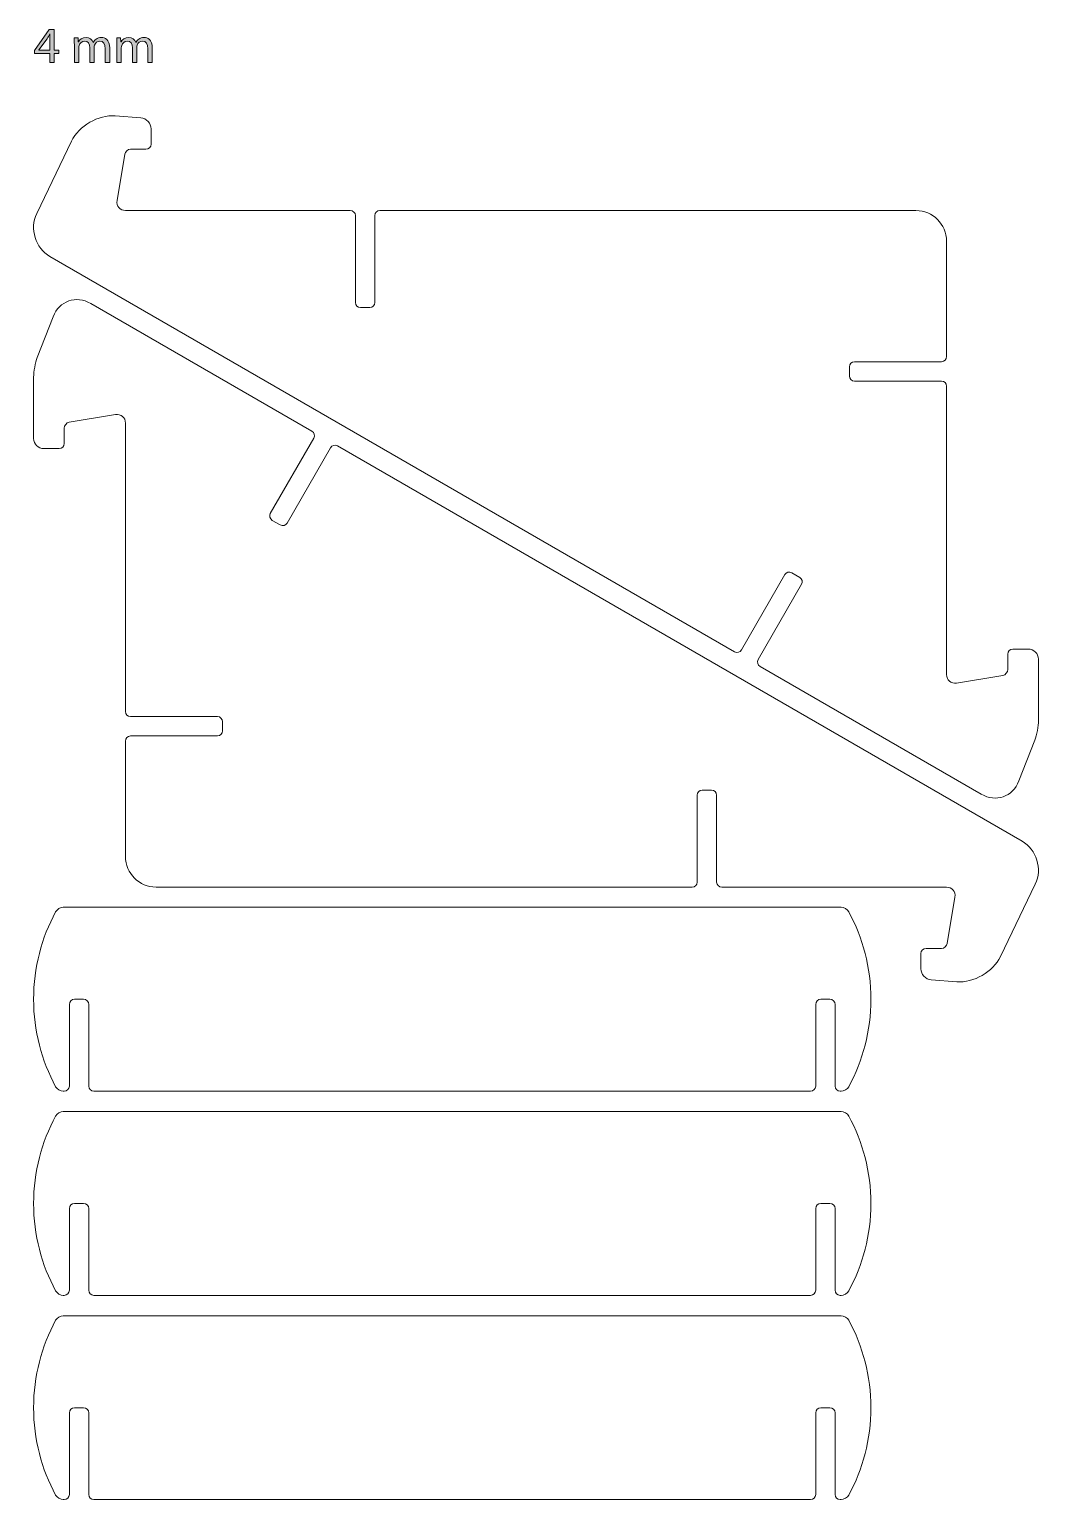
# Model space of a CAD drawing. Header units: inches. Extents: x 11 to 870, y -309 to 19.
# Drawn here: x 231.2 to 429.7, y -294.8 to -6.8 of the extents above; entities that cross this region are included whole.
import ezdxf

# ---------------------------------------------------------------- set-up
doc = ezdxf.new("R2010")
doc.units = ezdxf.units.IN
doc.header["$MEASUREMENT"] = 0
doc.layers.add('description', color=7, linetype='Continuous')
doc.layers.add('Layer 1', color=7, linetype='Continuous')

# ---------------------------------------------------------------- blocks, each defined once
blk = doc.blocks.new('block 6')
at = {"layer": 'description'}
h = blk.add_hatch(color=7, dxfattribs=at)
h.dxf.hatch_style = 2
h.paths.add_polyline_path([(235.19, -13.35), (235.19, -11.57), (232.17, -11.57), (232.17, -11), (235.07, -6.85), (236.02, -6.85), (236.02, -10.89), (236.93, -10.89), (236.93, -11.57), (236.02, -11.57), (236.02, -13.35)])
edge = h.paths.add_edge_path()
edge.add_spline(control_points=[(235.19, -10.89), (235.19, -10.89), (235.19, -8.72), (235.19, -8.72), (235.19, -8.38), (235.2, -8.04), (235.22, -7.7), (235.22, -7.7), (235.19, -7.7), (235.19, -7.7), (234.99, -8.08), (234.83, -8.36), (234.65, -8.66), (234.65, -8.66), (233.06, -10.87), (233.06, -10.87), (233.06, -10.87), (233.06, -10.89), (233.06, -10.89), (233.06, -10.89), (235.19, -10.89), (235.19, -10.89)], knot_values=[0, 0, 0, 0, 1, 1, 1, 2, 2, 2, 3, 3, 3, 4, 4, 4, 5, 5, 5, 6, 6, 6, 7, 7, 7, 7], degree=3, periodic=1)
h = blk.add_hatch(color=7, dxfattribs=at)
h.dxf.hatch_style = 2
edge = h.paths.add_edge_path()
edge.add_spline(control_points=[(240, -9.82), (240, -9.31), (239.98, -8.91), (239.96, -8.51), (239.96, -8.51), (240.73, -8.51), (240.73, -8.51), (240.73, -8.51), (240.77, -9.3), (240.77, -9.3), (240.77, -9.3), (240.8, -9.3), (240.8, -9.3), (241.07, -8.84), (241.52, -8.41), (242.33, -8.41), (242.98, -8.41), (243.48, -8.81), (243.69, -9.38), (243.69, -9.38), (243.71, -9.38), (243.71, -9.38), (243.86, -9.1), (244.06, -8.9), (244.26, -8.75), (244.55, -8.53), (244.86, -8.41), (245.32, -8.41), (245.97, -8.41), (246.92, -8.83), (246.92, -10.51), (246.92, -10.51), (246.92, -13.35), (246.92, -13.35), (246.92, -13.35), (246.06, -13.35), (246.06, -13.35), (246.06, -13.35), (246.06, -10.62), (246.06, -10.62), (246.06, -9.68), (245.71, -9.13), (245.01, -9.13), (244.5, -9.13), (244.12, -9.5), (243.96, -9.92), (243.92, -10.05), (243.89, -10.2), (243.89, -10.36), (243.89, -10.36), (243.89, -13.35), (243.89, -13.35), (243.89, -13.35), (243.03, -13.35), (243.03, -13.35), (243.03, -13.35), (243.03, -10.45), (243.03, -10.45), (243.03, -9.68), (242.69, -9.13), (242.02, -9.13), (241.48, -9.13), (241.07, -9.57), (240.93, -10.01), (240.88, -10.13), (240.86, -10.29), (240.86, -10.44), (240.86, -10.44), (240.86, -13.35), (240.86, -13.35), (240.86, -13.35), (240, -13.35), (240, -13.35), (240, -13.35), (240, -9.82), (240, -9.82)], knot_values=[0, 0, 0, 0, 1, 1, 1, 2, 2, 2, 3, 3, 3, 4, 4, 4, 5, 5, 5, 6, 6, 6, 7, 7, 7, 8, 8, 8, 9, 9, 9, 10, 10, 10, 11, 11, 11, 12, 12, 12, 13, 13, 13, 14, 14, 14, 15, 15, 15, 16, 16, 16, 17, 17, 17, 18, 18, 18, 19, 19, 19, 20, 20, 20, 21, 21, 21, 22, 22, 22, 23, 23, 23, 24, 24, 24, 25, 25, 25, 25], degree=3, periodic=1)
h = blk.add_hatch(color=7, dxfattribs=at)
h.dxf.hatch_style = 2
edge = h.paths.add_edge_path()
edge.add_spline(control_points=[(248.34, -9.82), (248.34, -9.31), (248.32, -8.91), (248.3, -8.51), (248.3, -8.51), (249.07, -8.51), (249.07, -8.51), (249.07, -8.51), (249.11, -9.3), (249.11, -9.3), (249.11, -9.3), (249.14, -9.3), (249.14, -9.3), (249.41, -8.84), (249.86, -8.41), (250.67, -8.41), (251.32, -8.41), (251.82, -8.81), (252.03, -9.38), (252.03, -9.38), (252.05, -9.38), (252.05, -9.38), (252.2, -9.1), (252.4, -8.9), (252.6, -8.75), (252.89, -8.53), (253.2, -8.41), (253.66, -8.41), (254.31, -8.41), (255.26, -8.83), (255.26, -10.51), (255.26, -10.51), (255.26, -13.35), (255.26, -13.35), (255.26, -13.35), (254.4, -13.35), (254.4, -13.35), (254.4, -13.35), (254.4, -10.62), (254.4, -10.62), (254.4, -9.68), (254.05, -9.13), (253.35, -9.13), (252.84, -9.13), (252.46, -9.5), (252.3, -9.92), (252.26, -10.05), (252.23, -10.2), (252.23, -10.36), (252.23, -10.36), (252.23, -13.35), (252.23, -13.35), (252.23, -13.35), (251.37, -13.35), (251.37, -13.35), (251.37, -13.35), (251.37, -10.45), (251.37, -10.45), (251.37, -9.68), (251.03, -9.13), (250.36, -9.13), (249.82, -9.13), (249.41, -9.57), (249.27, -10.01), (249.22, -10.13), (249.2, -10.29), (249.2, -10.44), (249.2, -10.44), (249.2, -13.35), (249.2, -13.35), (249.2, -13.35), (248.34, -13.35), (248.34, -13.35), (248.34, -13.35), (248.34, -9.82), (248.34, -9.82)], knot_values=[0, 0, 0, 0, 1, 1, 1, 2, 2, 2, 3, 3, 3, 4, 4, 4, 5, 5, 5, 6, 6, 6, 7, 7, 7, 8, 8, 8, 9, 9, 9, 10, 10, 10, 11, 11, 11, 12, 12, 12, 13, 13, 13, 14, 14, 14, 15, 15, 15, 16, 16, 16, 17, 17, 17, 18, 18, 18, 19, 19, 19, 20, 20, 20, 21, 21, 21, 22, 22, 22, 23, 23, 23, 24, 24, 24, 25, 25, 25, 25], degree=3, periodic=1)
at = {"layer": 'description', "lineweight": 0}
blk.add_lwpolyline([(235.19, -13.35), (235.19, -11.57), (232.17, -11.57), (232.17, -11), (235.07, -6.85), (236.02, -6.85), (236.02, -10.89), (236.93, -10.89), (236.93, -11.57), (236.02, -11.57), (236.02, -13.35), (235.19, -13.35)], dxfattribs=at)
for points, knots in [([(235.19, -10.89), (235.19, -10.89), (235.19, -8.72), (235.19, -8.72), (235.19, -8.38), (235.2, -8.04), (235.22, -7.7), (235.22, -7.7), (235.19, -7.7), (235.19, -7.7), (234.99, -8.08), (234.83, -8.36), (234.65, -8.66), (234.65, -8.66), (233.06, -10.87), (233.06, -10.87), (233.06, -10.87), (233.06, -10.89), (233.06, -10.89), (233.06, -10.89), (235.19, -10.89), (235.19, -10.89)], [0, 0, 0, 0, 1, 1, 1, 2, 2, 2, 3, 3, 3, 4, 4, 4, 5, 5, 5, 6, 6, 6, 7, 7, 7, 7]), ([(240, -9.82), (240, -9.31), (239.98, -8.91), (239.96, -8.51), (239.96, -8.51), (240.73, -8.51), (240.73, -8.51), (240.73, -8.51), (240.77, -9.3), (240.77, -9.3), (240.77, -9.3), (240.8, -9.3), (240.8, -9.3), (241.07, -8.84), (241.52, -8.41), (242.33, -8.41), (242.98, -8.41), (243.48, -8.81), (243.69, -9.38), (243.69, -9.38), (243.71, -9.38), (243.71, -9.38), (243.86, -9.1), (244.06, -8.9), (244.26, -8.75), (244.55, -8.53), (244.86, -8.41), (245.32, -8.41), (245.97, -8.41), (246.92, -8.83), (246.92, -10.51), (246.92, -10.51), (246.92, -13.35), (246.92, -13.35), (246.92, -13.35), (246.06, -13.35), (246.06, -13.35), (246.06, -13.35), (246.06, -10.62), (246.06, -10.62), (246.06, -9.68), (245.71, -9.13), (245.01, -9.13), (244.5, -9.13), (244.12, -9.5), (243.96, -9.92), (243.92, -10.05), (243.89, -10.2), (243.89, -10.36), (243.89, -10.36), (243.89, -13.35), (243.89, -13.35), (243.89, -13.35), (243.03, -13.35), (243.03, -13.35), (243.03, -13.35), (243.03, -10.45), (243.03, -10.45), (243.03, -9.68), (242.69, -9.13), (242.02, -9.13), (241.48, -9.13), (241.07, -9.57), (240.93, -10.01), (240.88, -10.13), (240.86, -10.29), (240.86, -10.44), (240.86, -10.44), (240.86, -13.35), (240.86, -13.35), (240.86, -13.35), (240, -13.35), (240, -13.35), (240, -13.35), (240, -9.82), (240, -9.82)], [0, 0, 0, 0, 1, 1, 1, 2, 2, 2, 3, 3, 3, 4, 4, 4, 5, 5, 5, 6, 6, 6, 7, 7, 7, 8, 8, 8, 9, 9, 9, 10, 10, 10, 11, 11, 11, 12, 12, 12, 13, 13, 13, 14, 14, 14, 15, 15, 15, 16, 16, 16, 17, 17, 17, 18, 18, 18, 19, 19, 19, 20, 20, 20, 21, 21, 21, 22, 22, 22, 23, 23, 23, 24, 24, 24, 25, 25, 25, 25]), ([(248.34, -9.82), (248.34, -9.31), (248.32, -8.91), (248.3, -8.51), (248.3, -8.51), (249.07, -8.51), (249.07, -8.51), (249.07, -8.51), (249.11, -9.3), (249.11, -9.3), (249.11, -9.3), (249.14, -9.3), (249.14, -9.3), (249.41, -8.84), (249.86, -8.41), (250.67, -8.41), (251.32, -8.41), (251.82, -8.81), (252.03, -9.38), (252.03, -9.38), (252.05, -9.38), (252.05, -9.38), (252.2, -9.1), (252.4, -8.9), (252.6, -8.75), (252.89, -8.53), (253.2, -8.41), (253.66, -8.41), (254.31, -8.41), (255.26, -8.83), (255.26, -10.51), (255.26, -10.51), (255.26, -13.35), (255.26, -13.35), (255.26, -13.35), (254.4, -13.35), (254.4, -13.35), (254.4, -13.35), (254.4, -10.62), (254.4, -10.62), (254.4, -9.68), (254.05, -9.13), (253.35, -9.13), (252.84, -9.13), (252.46, -9.5), (252.3, -9.92), (252.26, -10.05), (252.23, -10.2), (252.23, -10.36), (252.23, -10.36), (252.23, -13.35), (252.23, -13.35), (252.23, -13.35), (251.37, -13.35), (251.37, -13.35), (251.37, -13.35), (251.37, -10.45), (251.37, -10.45), (251.37, -9.68), (251.03, -9.13), (250.36, -9.13), (249.82, -9.13), (249.41, -9.57), (249.27, -10.01), (249.22, -10.13), (249.2, -10.29), (249.2, -10.44), (249.2, -10.44), (249.2, -13.35), (249.2, -13.35), (249.2, -13.35), (248.34, -13.35), (248.34, -13.35), (248.34, -13.35), (248.34, -9.82), (248.34, -9.82)], [0, 0, 0, 0, 1, 1, 1, 2, 2, 2, 3, 3, 3, 4, 4, 4, 5, 5, 5, 6, 6, 6, 7, 7, 7, 8, 8, 8, 9, 9, 9, 10, 10, 10, 11, 11, 11, 12, 12, 12, 13, 13, 13, 14, 14, 14, 15, 15, 15, 16, 16, 16, 17, 17, 17, 18, 18, 18, 19, 19, 19, 20, 20, 20, 21, 21, 21, 22, 22, 22, 23, 23, 23, 24, 24, 24, 25, 25, 25, 25])]:
    blk.add_open_spline(points, degree=3, knots=knots, dxfattribs=at)
blk = doc.blocks.new('block 2')
at = {"layer": 'description'}
blk.add_blockref('block 6', (0, 0), dxfattribs=at)

msp = doc.modelspace()

# ---------------------------------------------------------------- linework, layer by layer
at = {"layer": 'Layer 1', "color": 1, "lineweight": 9}
for points, knots in [([(423.85, -128.21), (423.29, -128.21), (422.85, -128.66), (422.85, -129.21), (422.85, -129.21), (422.85, -132.21), (422.85, -132.21), (422.85, -132.76), (422.4, -133.28), (421.86, -133.37), (421.86, -133.37), (412.82, -134.88), (412.82, -134.88), (411.73, -135.06), (410.85, -134.31), (410.85, -133.21), (410.85, -133.21), (410.84, -76.73), (410.84, -76.73), (410.84, -76.18), (410.4, -75.73), (409.84, -75.73), (409.84, -75.73), (392.84, -75.73), (392.84, -75.73), (392.29, -75.73), (391.84, -75.28), (391.84, -74.73), (391.84, -74.73), (391.84, -72.93), (391.84, -72.93), (391.84, -72.38), (392.29, -71.93), (392.84, -71.93), (392.84, -71.93), (409.84, -71.93), (409.84, -71.93), (410.4, -71.93), (410.84, -71.48), (410.84, -70.93), (410.84, -70.93), (410.84, -48.32), (410.84, -48.32), (410.84, -45.01), (408.16, -42.32), (404.84, -42.32), (404.84, -42.32), (299.86, -42.32), (299.86, -42.32), (299.3, -42.32), (298.86, -42.77), (298.86, -43.32), (298.86, -43.32), (298.86, -60.32), (298.86, -60.32), (298.86, -60.88), (298.41, -61.32), (297.86, -61.32), (297.86, -61.32), (296.06, -61.32), (296.06, -61.32), (295.5, -61.32), (295.06, -60.88), (295.06, -60.32), (295.06, -60.32), (295.06, -43.32), (295.06, -43.32), (295.06, -42.77), (294.61, -42.32), (294.06, -42.32), (294.06, -42.32), (250.03, -42.32), (250.03, -42.32), (248.93, -42.32), (248.18, -41.44), (248.36, -40.35), (248.36, -40.35), (249.87, -31.31), (249.87, -31.31), (249.96, -30.77), (250.48, -30.32), (251.03, -30.32), (251.03, -30.32), (254.03, -30.32), (254.03, -30.32), (254.59, -30.32), (255.03, -29.88), (255.03, -29.32), (255.03, -29.32), (255.03, -26.32), (255.03, -26.32), (255.03, -25.22), (254.14, -24.26), (253.04, -24.17), (253.04, -24.17), (248.02, -23.79), (248.02, -23.79), (244.71, -23.53), (240.87, -25.75), (239.44, -28.73), (239.44, -28.73), (232.63, -42.91), (232.63, -42.91), (231.2, -45.9), (232.36, -49.66), (235.23, -51.32), (235.23, -51.32), (369.31, -128.73), (369.31, -128.73), (369.79, -129.01), (370.4, -128.84), (370.67, -128.37), (370.67, -128.37), (379.18, -113.63), (379.18, -113.63), (379.46, -113.16), (380.07, -112.99), (380.55, -113.27), (380.55, -113.27), (382.1, -114.17), (382.1, -114.17), (382.58, -114.44), (382.75, -115.05), (382.47, -115.53), (382.47, -115.53), (373.96, -130.27), (373.96, -130.27), (373.69, -130.74), (373.85, -131.36), (374.33, -131.63), (374.33, -131.63), (417.65, -156.64), (417.65, -156.64), (420.52, -158.3), (423.82, -157.14), (425.02, -154.05), (425.02, -154.05), (428.12, -146.07), (428.12, -146.07), (428.52, -145.04), (428.85, -143.31), (428.85, -142.21), (428.85, -142.21), (428.85, -130.21), (428.85, -130.21), (428.85, -129.1), (427.95, -128.21), (426.85, -128.21), (426.85, -128.21), (423.85, -128.21), (423.85, -128.21)], [0, 0, 0, 0, 1, 1, 1, 2, 2, 2, 3, 3, 3, 4, 4, 4, 5, 5, 5, 6, 6, 6, 7, 7, 7, 8, 8, 8, 9, 9, 9, 10, 10, 10, 11, 11, 11, 12, 12, 12, 13, 13, 13, 14, 14, 14, 15, 15, 15, 16, 16, 16, 17, 17, 17, 18, 18, 18, 19, 19, 19, 20, 20, 20, 21, 21, 21, 22, 22, 22, 23, 23, 23, 24, 24, 24, 25, 25, 25, 26, 26, 26, 27, 27, 27, 28, 28, 28, 29, 29, 29, 30, 30, 30, 31, 31, 31, 32, 32, 32, 33, 33, 33, 34, 34, 34, 35, 35, 35, 36, 36, 36, 37, 37, 37, 38, 38, 38, 39, 39, 39, 40, 40, 40, 41, 41, 41, 42, 42, 42, 43, 43, 43, 44, 44, 44, 45, 45, 45, 46, 46, 46, 47, 47, 47, 48, 48, 48, 49, 49, 49, 50, 50, 50, 50]), ([(237.02, -88.96), (237.57, -88.96), (238.02, -88.51), (238.02, -87.96), (238.02, -87.96), (238.02, -84.96), (238.02, -84.96), (238.02, -84.4), (238.46, -83.88), (239, -83.79), (239, -83.79), (248.04, -82.28), (248.04, -82.28), (249.13, -82.1), (250.02, -82.85), (250.02, -83.95), (250.02, -83.95), (250.02, -140.43), (250.02, -140.43), (250.02, -140.99), (250.47, -141.43), (251.02, -141.43), (251.02, -141.43), (268.02, -141.43), (268.02, -141.43), (268.57, -141.43), (269.02, -141.88), (269.02, -142.43), (269.02, -142.43), (269.02, -144.23), (269.02, -144.23), (269.02, -144.79), (268.57, -145.23), (268.02, -145.23), (268.02, -145.23), (251.02, -145.23), (251.02, -145.23), (250.47, -145.23), (250.02, -145.68), (250.02, -146.23), (250.02, -146.23), (250.02, -168.84), (250.02, -168.84), (250.02, -172.15), (252.71, -174.84), (256.02, -174.84), (256.02, -174.84), (361.01, -174.84), (361.01, -174.84), (361.56, -174.84), (362.01, -174.39), (362.01, -173.84), (362.01, -173.84), (362.01, -156.84), (362.01, -156.84), (362.01, -156.29), (362.45, -155.84), (363.01, -155.84), (363.01, -155.84), (364.81, -155.84), (364.81, -155.84), (365.36, -155.84), (365.81, -156.29), (365.81, -156.84), (365.81, -156.84), (365.81, -173.84), (365.81, -173.84), (365.81, -174.39), (366.25, -174.84), (366.81, -174.84), (366.81, -174.84), (410.83, -174.84), (410.83, -174.84), (411.93, -174.84), (412.68, -175.72), (412.5, -176.81), (412.5, -176.81), (410.99, -185.85), (410.99, -185.85), (410.9, -186.4), (410.38, -186.84), (409.83, -186.84), (409.83, -186.84), (406.83, -186.84), (406.83, -186.84), (406.27, -186.84), (405.83, -187.29), (405.83, -187.84), (405.83, -187.84), (405.83, -190.84), (405.83, -190.84), (405.83, -191.94), (406.72, -192.91), (407.82, -192.99), (407.82, -192.99), (412.84, -193.38), (412.84, -193.38), (416.15, -193.63), (419.99, -191.42), (421.42, -188.43), (421.42, -188.43), (428.23, -174.25), (428.23, -174.25), (429.67, -171.26), (428.5, -167.5), (425.63, -165.84), (425.63, -165.84), (291.55, -88.43), (291.55, -88.43), (291.08, -88.16), (290.46, -88.32), (290.19, -88.8), (290.19, -88.8), (281.68, -103.53), (281.68, -103.53), (281.41, -104.01), (280.79, -104.17), (280.32, -103.9), (280.32, -103.9), (278.76, -103), (278.76, -103), (278.28, -102.72), (278.12, -102.11), (278.39, -101.63), (278.39, -101.63), (286.9, -86.9), (286.9, -86.9), (287.17, -86.42), (287.01, -85.81), (286.53, -85.53), (286.53, -85.53), (243.21, -60.52), (243.21, -60.52), (240.34, -58.86), (237.04, -60.03), (235.84, -63.11), (235.84, -63.11), (232.74, -71.09), (232.74, -71.09), (232.34, -72.12), (232.02, -73.85), (232.02, -74.96), (232.02, -74.96), (232.02, -86.96), (232.02, -86.96), (232.02, -88.06), (232.91, -88.96), (234.02, -88.96), (234.02, -88.96), (237.02, -88.96), (237.02, -88.96)], [0, 0, 0, 0, 1, 1, 1, 2, 2, 2, 3, 3, 3, 4, 4, 4, 5, 5, 5, 6, 6, 6, 7, 7, 7, 8, 8, 8, 9, 9, 9, 10, 10, 10, 11, 11, 11, 12, 12, 12, 13, 13, 13, 14, 14, 14, 15, 15, 15, 16, 16, 16, 17, 17, 17, 18, 18, 18, 19, 19, 19, 20, 20, 20, 21, 21, 21, 22, 22, 22, 23, 23, 23, 24, 24, 24, 25, 25, 25, 26, 26, 26, 27, 27, 27, 28, 28, 28, 29, 29, 29, 30, 30, 30, 31, 31, 31, 32, 32, 32, 33, 33, 33, 34, 34, 34, 35, 35, 35, 36, 36, 36, 37, 37, 37, 38, 38, 38, 39, 39, 39, 40, 40, 40, 41, 41, 41, 42, 42, 42, 43, 43, 43, 44, 44, 44, 45, 45, 45, 46, 46, 46, 47, 47, 47, 48, 48, 48, 49, 49, 49, 50, 50, 50, 50]), ([(236.34, -179.67), (233.58, -184.76), (232.02, -190.6), (232.02, -196.8), (232.02, -203), (233.58, -208.83), (236.34, -213.92), (236.61, -214.41), (237.28, -214.8), (237.83, -214.8), (237.89, -214.8), (237.96, -214.8), (238.02, -214.8), (238.57, -214.8), (239.02, -214.35), (239.02, -213.8), (239.02, -213.8), (239.02, -197.8), (239.02, -197.8), (239.02, -197.24), (239.46, -196.8), (240.02, -196.8), (240.02, -196.8), (241.82, -196.8), (241.82, -196.8), (242.37, -196.8), (242.82, -197.24), (242.82, -197.8), (242.82, -197.8), (242.82, -213.8), (242.82, -213.8), (242.82, -214.35), (243.26, -214.8), (243.82, -214.8), (243.82, -214.8), (384.22, -214.8), (384.22, -214.8), (384.77, -214.8), (385.22, -214.35), (385.22, -213.8), (385.22, -213.8), (385.22, -197.8), (385.22, -197.8), (385.22, -197.24), (385.66, -196.8), (386.22, -196.8), (386.22, -196.8), (388.02, -196.8), (388.02, -196.8), (388.57, -196.8), (389.02, -197.24), (389.02, -197.8), (389.02, -197.8), (389.02, -213.8), (389.02, -213.8), (389.02, -214.35), (389.46, -214.8), (390.02, -214.8), (390.02, -214.8), (390.2, -214.8), (390.2, -214.8), (390.75, -214.8), (391.43, -214.41), (391.69, -213.92), (394.45, -208.83), (396.02, -203), (396.02, -196.8), (396.02, -190.6), (394.45, -184.76), (391.69, -179.67), (391.43, -179.18), (390.75, -178.79), (390.2, -178.79), (377.62, -178.8), (250.41, -178.79), (237.83, -178.79), (237.28, -178.79), (236.61, -179.18), (236.34, -179.67)], [0, 0, 0, 0, 1, 1, 1, 2, 2, 2, 3, 3, 3, 4, 4, 4, 5, 5, 5, 6, 6, 6, 7, 7, 7, 8, 8, 8, 9, 9, 9, 10, 10, 10, 11, 11, 11, 12, 12, 12, 13, 13, 13, 14, 14, 14, 15, 15, 15, 16, 16, 16, 17, 17, 17, 18, 18, 18, 19, 19, 19, 20, 20, 20, 21, 21, 21, 22, 22, 22, 23, 23, 23, 24, 24, 24, 25, 25, 25, 26, 26, 26, 26]), ([(236.34, -219.67), (233.58, -224.76), (232.02, -230.6), (232.02, -236.8), (232.02, -243), (233.58, -248.83), (236.34, -253.92), (236.61, -254.41), (237.28, -254.8), (237.83, -254.8), (237.89, -254.8), (237.96, -254.8), (238.02, -254.8), (238.57, -254.8), (239.02, -254.35), (239.02, -253.8), (239.02, -253.8), (239.02, -237.8), (239.02, -237.8), (239.02, -237.24), (239.46, -236.8), (240.02, -236.8), (240.02, -236.8), (241.82, -236.8), (241.82, -236.8), (242.37, -236.8), (242.82, -237.24), (242.82, -237.8), (242.82, -237.8), (242.82, -253.8), (242.82, -253.8), (242.82, -254.35), (243.26, -254.8), (243.82, -254.8), (243.82, -254.8), (384.22, -254.8), (384.22, -254.8), (384.77, -254.8), (385.22, -254.35), (385.22, -253.8), (385.22, -253.8), (385.22, -237.8), (385.22, -237.8), (385.22, -237.24), (385.66, -236.8), (386.22, -236.8), (386.22, -236.8), (388.02, -236.8), (388.02, -236.8), (388.57, -236.8), (389.02, -237.24), (389.02, -237.8), (389.02, -237.8), (389.02, -253.8), (389.02, -253.8), (389.02, -254.35), (389.46, -254.8), (390.02, -254.8), (390.02, -254.8), (390.2, -254.8), (390.2, -254.8), (390.75, -254.8), (391.43, -254.41), (391.69, -253.92), (394.45, -248.83), (396.02, -243), (396.02, -236.8), (396.02, -230.6), (394.45, -224.76), (391.69, -219.67), (391.43, -219.18), (390.75, -218.79), (390.2, -218.79), (377.62, -218.8), (250.41, -218.79), (237.83, -218.79), (237.28, -218.79), (236.61, -219.18), (236.34, -219.67)], [0, 0, 0, 0, 1, 1, 1, 2, 2, 2, 3, 3, 3, 4, 4, 4, 5, 5, 5, 6, 6, 6, 7, 7, 7, 8, 8, 8, 9, 9, 9, 10, 10, 10, 11, 11, 11, 12, 12, 12, 13, 13, 13, 14, 14, 14, 15, 15, 15, 16, 16, 16, 17, 17, 17, 18, 18, 18, 19, 19, 19, 20, 20, 20, 21, 21, 21, 22, 22, 22, 23, 23, 23, 24, 24, 24, 25, 25, 25, 26, 26, 26, 26]), ([(236.34, -259.67), (233.58, -264.76), (232.02, -270.6), (232.02, -276.8), (232.02, -283), (233.58, -288.83), (236.34, -293.92), (236.61, -294.41), (237.28, -294.8), (237.83, -294.8), (237.89, -294.8), (237.96, -294.8), (238.02, -294.8), (238.57, -294.8), (239.02, -294.35), (239.02, -293.8), (239.02, -293.8), (239.02, -277.8), (239.02, -277.8), (239.02, -277.24), (239.46, -276.8), (240.02, -276.8), (240.02, -276.8), (241.82, -276.8), (241.82, -276.8), (242.37, -276.8), (242.82, -277.24), (242.82, -277.8), (242.82, -277.8), (242.82, -293.8), (242.82, -293.8), (242.82, -294.35), (243.26, -294.8), (243.82, -294.8), (243.82, -294.8), (384.22, -294.8), (384.22, -294.8), (384.77, -294.8), (385.22, -294.35), (385.22, -293.8), (385.22, -293.8), (385.22, -277.8), (385.22, -277.8), (385.22, -277.24), (385.66, -276.8), (386.22, -276.8), (386.22, -276.8), (388.02, -276.8), (388.02, -276.8), (388.57, -276.8), (389.02, -277.24), (389.02, -277.8), (389.02, -277.8), (389.02, -293.8), (389.02, -293.8), (389.02, -294.35), (389.46, -294.8), (390.02, -294.8), (390.02, -294.8), (390.2, -294.8), (390.2, -294.8), (390.75, -294.8), (391.43, -294.41), (391.69, -293.92), (394.45, -288.83), (396.02, -283), (396.02, -276.8), (396.02, -270.6), (394.45, -264.76), (391.69, -259.67), (391.43, -259.18), (390.75, -258.79), (390.2, -258.79), (377.62, -258.8), (250.41, -258.79), (237.83, -258.79), (237.28, -258.79), (236.61, -259.18), (236.34, -259.67)], [0, 0, 0, 0, 1, 1, 1, 2, 2, 2, 3, 3, 3, 4, 4, 4, 5, 5, 5, 6, 6, 6, 7, 7, 7, 8, 8, 8, 9, 9, 9, 10, 10, 10, 11, 11, 11, 12, 12, 12, 13, 13, 13, 14, 14, 14, 15, 15, 15, 16, 16, 16, 17, 17, 17, 18, 18, 18, 19, 19, 19, 20, 20, 20, 21, 21, 21, 22, 22, 22, 23, 23, 23, 24, 24, 24, 25, 25, 25, 26, 26, 26, 26])]:
    msp.add_open_spline(points, degree=3, knots=knots, dxfattribs=at)

# ---------------------------------------------------------------- block references
at = {"layer": 'description'}
msp.add_blockref('block 2', (0, 0), dxfattribs=at)

doc.saveas('drawing.dxf')
